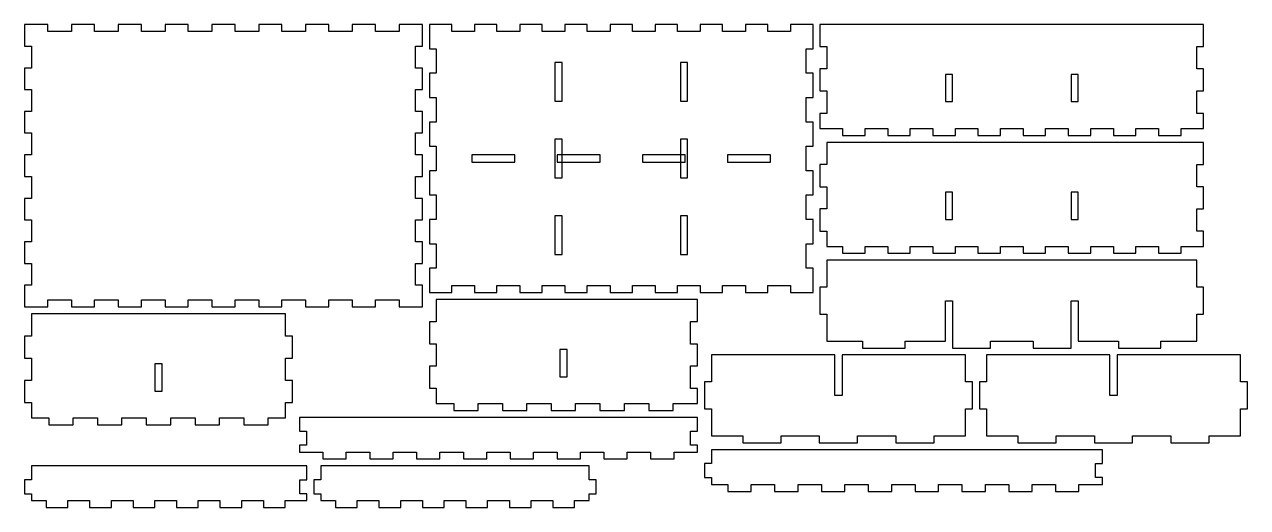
# Model space of a CAD drawing. Header units: millimetres. Extents: x 5 to 534, y 186 to 395.
import ezdxf

# ---------------------------------------------------------------- set-up
doc = ezdxf.new("R2010")
doc.units = ezdxf.units.MM
doc.layers.add('CUT', color=1, linetype='CONTINUOUS')

msp = doc.modelspace()

# ---------------------------------------------------------------- linework, layer by layer
at = {"layer": 'CUT'}
for points in [[(5, 272.8), (15.0794, 272.8), (15.0794, 275.8), (25.3088, 275.8), (25.3088, 272.8), (35.3382, 272.8), (35.3382, 275.8), (45.5676, 275.8), (45.5676, 272.8), (55.5971, 272.8), (55.5971, 275.8), (65.8265, 275.8), (65.8265, 272.8), (75.8559, 272.8), (75.8559, 275.8), (86.0853, 275.8), (86.0853, 272.8), (96.1147, 272.8), (96.1147, 275.8), (106.3441, 275.8), (106.3441, 272.8), (116.3735, 272.8), (116.3735, 275.8), (126.6029, 275.8), (126.6029, 272.8), (136.6324, 272.8), (136.6324, 275.8), (146.8618, 275.8), (146.8618, 272.8), (156.8912, 272.8), (156.8912, 275.8), (167.1206, 275.8), (167.1206, 272.8), (177.2, 272.8), (177.2, 282.15), (174.2, 282.15), (174.2, 291.65), (177.2, 291.65), (177.2, 300.95), (174.2, 300.95), (174.2, 310.45), (177.2, 310.45), (177.2, 319.75), (174.2, 319.75), (174.2, 329.25), (177.2, 329.25), (177.2, 338.55), (174.2, 338.55), (174.2, 348.05), (177.2, 348.05), (177.2, 357.35), (174.2, 357.35), (174.2, 366.85), (177.2, 366.85), (177.2, 376.15), (174.2, 376.15), (174.2, 385.65), (177.2, 385.65), (177.2, 395), (167.1206, 395), (167.1206, 392), (156.8912, 392), (156.8912, 395), (146.8618, 395), (146.8618, 392), (136.6324, 392), (136.6324, 395), (126.6029, 395), (126.6029, 392), (116.3735, 392), (116.3735, 395), (106.3441, 395), (106.3441, 392), (96.1147, 392), (96.1147, 395), (86.0853, 395), (86.0853, 392), (75.8559, 392), (75.8559, 395), (65.8265, 395), (65.8265, 392), (55.5971, 392), (55.5971, 395), (45.5676, 395), (45.5676, 392), (35.3382, 392), (35.3382, 395), (25.3088, 395), (25.3088, 392), (15.0794, 392), (15.0794, 395), (5, 395), (5, 385.65), (8, 385.65), (8, 376.15), (5, 376.15), (5, 366.85), (8, 366.85), (8, 357.35), (5, 357.35), (5, 348.05), (8, 348.05), (8, 338.55), (5, 338.55), (5, 329.25), (8, 329.25), (8, 319.75), (5, 319.75), (5, 310.45), (8, 310.45), (8, 300.95), (5, 300.95), (5, 291.65), (8, 291.65), (8, 282.15), (5, 282.15)], [(180.2, 279), (189.9147, 279), (189.9147, 282), (199.7794, 282), (199.7794, 279), (209.4441, 279), (209.4441, 282), (219.3088, 282), (219.3088, 279), (228.9735, 279), (228.9735, 282), (238.8382, 282), (238.8382, 279), (248.5029, 279), (248.5029, 282), (258.3676, 282), (258.3676, 279), (268.0324, 279), (268.0324, 282), (277.8971, 282), (277.8971, 279), (287.5618, 279), (287.5618, 282), (297.4265, 282), (297.4265, 279), (307.0912, 279), (307.0912, 282), (316.9559, 282), (316.9559, 279), (326.6206, 279), (326.6206, 282), (336.4853, 282), (336.4853, 279), (346.2, 279), (346.2, 289.4955), (343.2, 289.4955), (343.2, 300.1409), (346.2, 300.1409), (346.2, 310.5864), (343.2, 310.5864), (343.2, 321.2318), (346.2, 321.2318), (346.2, 331.6773), (343.2, 331.6773), (343.2, 342.3227), (346.2, 342.3227), (346.2, 352.7682), (343.2, 352.7682), (343.2, 363.4136), (346.2, 363.4136), (346.2, 373.8591), (343.2, 373.8591), (343.2, 384.5045), (346.2, 384.5045), (346.2, 395), (336.4853, 395), (336.4853, 392), (326.6206, 392), (326.6206, 395), (316.9559, 395), (316.9559, 392), (307.0912, 392), (307.0912, 395), (297.4265, 395), (297.4265, 392), (287.5618, 392), (287.5618, 395), (277.8971, 395), (277.8971, 392), (268.0324, 392), (268.0324, 395), (258.3676, 395), (258.3676, 392), (248.5029, 392), (248.5029, 395), (238.8382, 395), (238.8382, 392), (228.9735, 392), (228.9735, 395), (219.3088, 395), (219.3088, 392), (209.4441, 392), (209.4441, 395), (199.7794, 395), (199.7794, 392), (189.9147, 392), (189.9147, 395), (180.2, 395), (180.2, 384.5045), (183.2, 384.5045), (183.2, 373.8591), (180.2, 373.8591), (180.2, 363.4136), (183.2, 363.4136), (183.2, 352.7682), (180.2, 352.7682), (180.2, 342.3227), (183.2, 342.3227), (183.2, 331.6773), (180.2, 331.6773), (180.2, 321.2318), (183.2, 321.2318), (183.2, 310.5864), (180.2, 310.5864), (180.2, 300.1409), (183.2, 300.1409), (183.2, 289.4955), (180.2, 289.4955)], [(349.2, 350), (358.9647, 350), (358.9647, 347), (368.7294, 347), (368.7294, 350), (378.4941, 350), (378.4941, 347), (388.2588, 347), (388.2588, 350), (398.0235, 350), (398.0235, 347), (407.7882, 347), (407.7882, 350), (417.5529, 350), (417.5529, 347), (427.3176, 347), (427.3176, 350), (437.0824, 350), (437.0824, 347), (446.8471, 347), (446.8471, 350), (456.6118, 350), (456.6118, 347), (466.3765, 347), (466.3765, 350), (476.1412, 350), (476.1412, 347), (485.9059, 347), (485.9059, 350), (495.6706, 350), (495.6706, 347), (505.4353, 347), (505.4353, 350), (515.2, 350), (515.2, 356.55), (512.2, 356.55), (512.2, 366.25), (515.2, 366.25), (515.2, 375.75), (512.2, 375.75), (512.2, 385.45), (515.2, 385.45), (515.2, 395), (349.2, 395), (349.2, 385.45), (352.2, 385.45), (352.2, 375.75), (349.2, 375.75), (349.2, 366.25), (352.2, 366.25), (352.2, 356.55), (349.2, 356.55)], [(234.4833, 361.8071), (237.5833, 361.8071), (237.5833, 378.4786), (234.4833, 378.4786)], [(288.8167, 361.8071), (291.9167, 361.8071), (291.9167, 378.4786), (288.8167, 378.4786)], [(403.4833, 361.6167), (406.5833, 361.6167), (406.5833, 373.3833), (403.4833, 373.3833)], [(457.8167, 361.6167), (460.9167, 361.6167), (460.9167, 373.3833), (457.8167, 373.3833)], [(234.4833, 328.6643), (237.5833, 328.6643), (237.5833, 345.3357), (234.4833, 345.3357)], [(288.8167, 328.6643), (291.9167, 328.6643), (291.9167, 345.3357), (288.8167, 345.3357)], [(352.2, 299), (358.9647, 299), (358.9647, 296), (368.7294, 296), (368.7294, 299), (378.4941, 299), (378.4941, 296), (388.2588, 296), (388.2588, 299), (398.0235, 299), (398.0235, 296), (407.7882, 296), (407.7882, 299), (417.5529, 299), (417.5529, 296), (427.3176, 296), (427.3176, 299), (437.0824, 299), (437.0824, 296), (446.8471, 296), (446.8471, 299), (456.6118, 299), (456.6118, 296), (466.3765, 296), (466.3765, 299), (476.1412, 299), (476.1412, 296), (485.9059, 296), (485.9059, 299), (495.6706, 299), (495.6706, 296), (505.4353, 296), (505.4353, 299), (515.2, 299), (515.2, 305.55), (512.2, 305.55), (512.2, 315.25), (515.2, 315.25), (515.2, 324.75), (512.2, 324.75), (512.2, 334.45), (515.2, 334.45), (515.2, 344), (352.2, 344), (352.2, 334.4), (349.2, 334.4), (349.2, 324.8), (352.2, 324.8), (352.2, 315.2), (349.2, 315.2), (349.2, 305.6), (352.2, 305.6)], [(198.5944, 335.45), (217.1389, 335.45), (217.1389, 338.55), (198.5944, 338.55)], [(235.4833, 335.45), (254.0278, 335.45), (254.0278, 338.55), (235.4833, 338.55)], [(272.3722, 335.45), (290.9167, 335.45), (290.9167, 338.55), (272.3722, 338.55)], [(309.2611, 335.45), (327.8056, 335.45), (327.8056, 338.55), (309.2611, 338.55)], [(403.4833, 310.6167), (406.5833, 310.6167), (406.5833, 322.3833), (403.4833, 322.3833)], [(457.8167, 310.6167), (460.9167, 310.6167), (460.9167, 322.3833), (457.8167, 322.3833)], [(234.4833, 295.5214), (237.5833, 295.5214), (237.5833, 312.1929), (234.4833, 312.1929)], [(288.8167, 295.5214), (291.9167, 295.5214), (291.9167, 312.1929), (288.8167, 312.1929)], [(352.2, 258), (367.6444, 258), (367.6444, 255), (386.0889, 255), (386.0889, 258), (403.4833, 258), (403.4833, 275.5), (406.5833, 275.5), (406.5833, 255), (422.9778, 255), (422.9778, 258), (441.4222, 258), (441.4222, 255), (457.8167, 255), (457.8167, 275.5), (460.9167, 275.5), (460.9167, 258), (478.3111, 258), (478.3111, 255), (496.7556, 255), (496.7556, 258), (512.2, 258), (512.2, 269.6667), (515.2, 269.6667), (515.2, 281.3333), (512.2, 281.3333), (512.2, 293), (352.2, 293), (352.2, 281.3333), (349.2, 281.3333), (349.2, 269.6667), (352.2, 269.6667)], [(183.2, 231), (190.7455, 231), (190.7455, 228), (201.2909, 228), (201.2909, 231), (211.8364, 231), (211.8364, 228), (222.3818, 228), (222.3818, 231), (232.9273, 231), (232.9273, 228), (243.4727, 228), (243.4727, 231), (254.0182, 231), (254.0182, 228), (264.5636, 228), (264.5636, 231), (275.1091, 231), (275.1091, 228), (285.6545, 228), (285.6545, 231), (296.2, 231), (296.2, 237.55), (293.2, 237.55), (293.2, 247.25), (296.2, 247.25), (296.2, 256.75), (293.2, 256.75), (293.2, 266.45), (296.2, 266.45), (296.2, 276), (183.2, 276), (183.2, 266.4), (180.2, 266.4), (180.2, 256.8), (183.2, 256.8), (183.2, 247.2), (180.2, 247.2), (180.2, 237.6), (183.2, 237.6)], [(8, 224.8), (15.5455, 224.8), (15.5455, 221.8), (26.0909, 221.8), (26.0909, 224.8), (36.6364, 224.8), (36.6364, 221.8), (47.1818, 221.8), (47.1818, 224.8), (57.7273, 224.8), (57.7273, 221.8), (68.2727, 221.8), (68.2727, 224.8), (78.8182, 224.8), (78.8182, 221.8), (89.3636, 221.8), (89.3636, 224.8), (99.9091, 224.8), (99.9091, 221.8), (110.4545, 221.8), (110.4545, 224.8), (118, 224.8), (118, 231.4), (121, 231.4), (121, 241), (118, 241), (118, 250.6), (121, 250.6), (121, 260.2), (118, 260.2), (118, 269.8), (8, 269.8), (8, 260.2), (5, 260.2), (5, 250.6), (8, 250.6), (8, 241), (5, 241), (5, 231.4), (8, 231.4)], [(236.65, 242.6167), (239.75, 242.6167), (239.75, 254.3833), (236.65, 254.3833)], [(302.2, 217), (315.7714, 217), (315.7714, 214), (332.3429, 214), (332.3429, 217), (348.9143, 217), (348.9143, 214), (365.4857, 214), (365.4857, 217), (382.0571, 217), (382.0571, 214), (398.6286, 214), (398.6286, 217), (412.2, 217), (412.2, 228.6667), (415.2, 228.6667), (415.2, 240.3333), (412.2, 240.3333), (412.2, 252), (358.75, 252), (358.75, 234.5), (355.65, 234.5), (355.65, 252), (302.2, 252), (302.2, 240.3333), (299.2, 240.3333), (299.2, 228.6667), (302.2, 228.6667)], [(421.2, 217), (434.7714, 217), (434.7714, 214), (451.3429, 214), (451.3429, 217), (467.9143, 217), (467.9143, 214), (484.4857, 214), (484.4857, 217), (501.0571, 217), (501.0571, 214), (517.6286, 214), (517.6286, 217), (531.2, 217), (531.2, 228.6667), (534.2, 228.6667), (534.2, 240.3333), (531.2, 240.3333), (531.2, 252), (477.75, 252), (477.75, 234.5), (474.65, 234.5), (474.65, 252), (421.2, 252), (421.2, 240.3333), (418.2, 240.3333), (418.2, 228.6667), (421.2, 228.6667)], [(61.45, 236.4167), (64.55, 236.4167), (64.55, 248.1833), (61.45, 248.1833)], [(124, 210), (134.1294, 210), (134.1294, 207), (144.2588, 207), (144.2588, 210), (154.3882, 210), (154.3882, 207), (164.5176, 207), (164.5176, 210), (174.6471, 210), (174.6471, 207), (184.7765, 207), (184.7765, 210), (194.9059, 210), (194.9059, 207), (205.0353, 207), (205.0353, 210), (215.1647, 210), (215.1647, 207), (225.2941, 207), (225.2941, 210), (235.4235, 210), (235.4235, 207), (245.5529, 207), (245.5529, 210), (255.6824, 210), (255.6824, 207), (265.8118, 207), (265.8118, 210), (275.9412, 210), (275.9412, 207), (286.0706, 207), (286.0706, 210), (296.2, 210), (296.2, 212.95), (293.2, 212.95), (293.2, 219.05), (296.2, 219.05), (296.2, 225), (124, 225), (124, 219.05), (127, 219.05), (127, 212.95), (124, 212.95)], [(302.2, 196), (309.3294, 196), (309.3294, 193), (319.4588, 193), (319.4588, 196), (329.5882, 196), (329.5882, 193), (339.7176, 193), (339.7176, 196), (349.8471, 196), (349.8471, 193), (359.9765, 193), (359.9765, 196), (370.1059, 196), (370.1059, 193), (380.2353, 193), (380.2353, 196), (390.3647, 196), (390.3647, 193), (400.4941, 193), (400.4941, 196), (410.6235, 196), (410.6235, 193), (420.7529, 193), (420.7529, 196), (430.8824, 196), (430.8824, 193), (441.0118, 193), (441.0118, 196), (451.1412, 196), (451.1412, 193), (461.2706, 193), (461.2706, 196), (471.4, 196), (471.4, 198.95), (468.4, 198.95), (468.4, 205.05), (471.4, 205.05), (471.4, 211), (302.2, 211), (302.2, 205), (299.2, 205), (299.2, 199), (302.2, 199)], [(8, 189), (14.4, 189), (14.4, 186), (23.8, 186), (23.8, 189), (33.2, 189), (33.2, 186), (42.6, 186), (42.6, 189), (52, 189), (52, 186), (61.4, 186), (61.4, 189), (70.8, 189), (70.8, 186), (80.2, 186), (80.2, 189), (89.6, 189), (89.6, 186), (99, 186), (99, 189), (108.4, 189), (108.4, 186), (117.8, 186), (117.8, 189), (127.2, 189), (127.2, 191.95), (124.2, 191.95), (124.2, 198.05), (127.2, 198.05), (127.2, 204), (8, 204), (8, 198), (5, 198), (5, 192), (8, 192)], [(133.2, 189), (139.6, 189), (139.6, 186), (149, 186), (149, 189), (158.4, 189), (158.4, 186), (167.8, 186), (167.8, 189), (177.2, 189), (177.2, 186), (186.6, 186), (186.6, 189), (196, 189), (196, 186), (205.4, 186), (205.4, 189), (214.8, 189), (214.8, 186), (224.2, 186), (224.2, 189), (233.6, 189), (233.6, 186), (243, 186), (243, 189), (249.4, 189), (249.4, 192), (252.4, 192), (252.4, 198), (249.4, 198), (249.4, 204), (133.2, 204), (133.2, 198), (130.2, 198), (130.2, 192), (133.2, 192)]]:
    msp.add_lwpolyline(points, close=True, dxfattribs=at)

doc.saveas('drawing.dxf')
